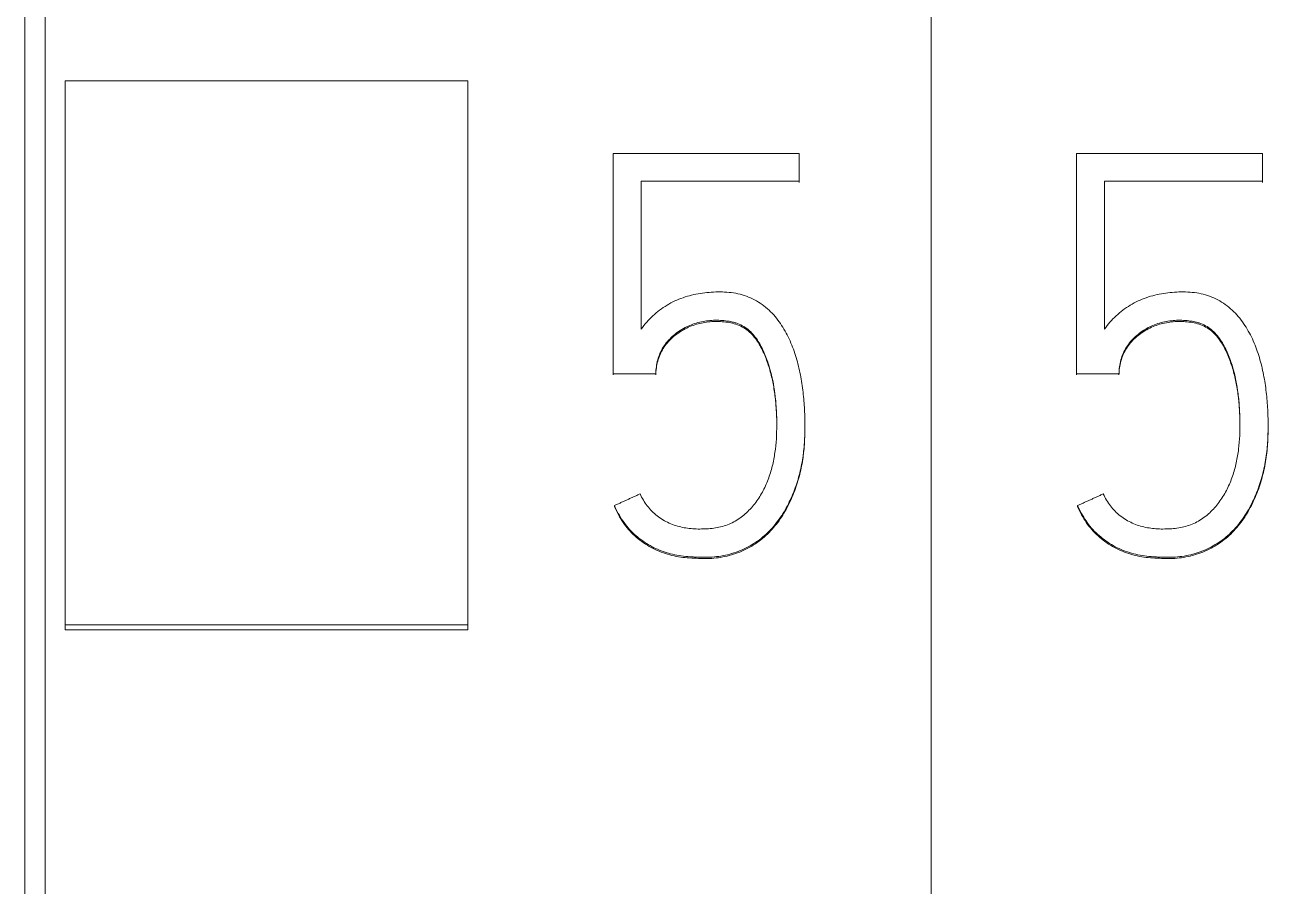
# Model space of a CAD drawing. Header units: millimetres. Extents: x 4137 to 6698, y 1400 to 3585.
# Drawn here: x 5211.35 to 5217.52, y 3325.85 to 3330.13 of the extents above; entities that cross this region are included whole.
import ezdxf

# ---------------------------------------------------------------- set-up
doc = ezdxf.new("R2010")
doc.units = ezdxf.units.MM
doc.layers.add('000-PI-Oprema', color=30, linetype='Continuous', lineweight=5)

msp = doc.modelspace()

# ---------------------------------------------------------------- linework, layer by layer
at = {"layer": '000-PI-Oprema', "color": 0, "linetype": 'ByBlock', "lineweight": 0}
for p, q in [((5215.8477, 3360.4587), (5215.8477, 3247.0406)), ((5215.8477, 3360.4587), (5215.8477, 3247.0406)), ((5211.4477, 3249.3631), (5211.4477, 3358.1782)), ((5211.5477, 3327.1532), (5211.5477, 3329.8557)), ((5211.5477, 3329.8557), (5213.5477, 3329.8557)), ((5213.5477, 3327.1532), (5213.5477, 3329.8557)), ((5214.2695, 3329.4949), (5214.2695, 3328.4003)), ((5215.1932, 3329.4949), (5214.2695, 3329.4949)), ((5215.1932, 3329.3567), (5215.1932, 3329.4949)), ((5216.5695, 3329.4949), (5216.5695, 3328.4003)), ((5217.4932, 3329.4949), (5216.5695, 3329.4949)), ((5217.4932, 3329.3567), (5217.4932, 3329.4949)), ((5214.4082, 3328.6214), (5214.4082, 3329.3567)), ((5214.4082, 3329.3567), (5215.1932, 3329.3567)), ((5215.1932, 3329.3567), (5215.1932, 3329.3505)), ((5216.7082, 3328.6214), (5216.7082, 3329.3567)), ((5216.7082, 3329.3567), (5217.4932, 3329.3567)), ((5217.4932, 3329.3567), (5217.4932, 3329.3505)), ((5214.2695, 3328.4003), (5214.2695, 3328.3941)), ((5214.2695, 3328.4003), (5214.4803, 3328.4003)), ((5214.4803, 3328.4003), (5214.4803, 3328.3941)), ((5216.5695, 3328.4003), (5216.5695, 3328.3941)), ((5216.5695, 3328.4003), (5216.7803, 3328.4003)), ((5216.7803, 3328.4003), (5216.7803, 3328.3941)), ((5215.221, 3328.1359), (5215.221, 3328.1421)), ((5217.521, 3328.1359), (5217.521, 3328.1421)), ((5214.275, 3327.7452), (5214.275, 3327.739)), ((5216.575, 3327.7452), (5216.575, 3327.739)), ((5211.5477, 3327.1273), (5211.5477, 3327.1532)), ((5211.5477, 3327.1532), (5213.5477, 3327.1532)), ((5211.5477, 3327.1273), (5213.5477, 3327.1273)), ((5213.5477, 3327.1273), (5213.5477, 3327.1532))]:
    msp.add_line(p, q, dxfattribs=at)
for points, knots in [([(5211.3477, 3249.0776), (5211.3477, 3252.4184), (5211.3477, 3260.3834), (5211.3477, 3273.0229), (5211.3477, 3288.5093), (5211.3477, 3302.8035), (5211.3477, 3317.0134), (5211.3477, 3331.58), (5211.3477, 3345.75), (5211.3477, 3355.32), (5211.3477, 3358.3639)], [0, 0, 0, 0, 0.091483, 0.21812, 0.346206, 0.515858, 0.610111, 0.736264, 0.916066, 1, 1, 1, 1]), ([(5214.275, 3327.7452), (5214.2873, 3327.7188), (5214.3009, 3327.6933), (5214.325, 3327.6574), (5214.3336, 3327.6459), (5214.3524, 3327.6238), (5214.3627, 3327.6132), (5214.3842, 3327.5935), (5214.3954, 3327.5844), (5214.4187, 3327.5673), (5214.4307, 3327.5592), (5214.4554, 3327.5443), (5214.4682, 3327.5374), (5214.4949, 3327.5253), (5214.5086, 3327.5199), (5214.5362, 3327.5107), (5214.5502, 3327.5067), (5214.5784, 3327.4998), (5214.5927, 3327.497), (5214.6217, 3327.493), (5214.6364, 3327.4918), (5214.6584, 3327.4905), (5214.6657, 3327.4901), (5214.6803, 3327.4893), (5214.6876, 3327.489), (5214.7095, 3327.4881), (5214.7241, 3327.4879), (5214.7533, 3327.4887), (5214.7679, 3327.4897), (5214.797, 3327.4931), (5214.8116, 3327.4955), (5214.8405, 3327.5017), (5214.8547, 3327.5056), (5214.8965, 3327.5191), (5214.9233, 3327.5308), (5214.9619, 3327.5527), (5214.9744, 3327.5606), (5214.9982, 3327.5776), (5215.0096, 3327.5867), (5215.0316, 3327.606), (5215.042, 3327.6162), (5215.0621, 3327.6377), (5215.0717, 3327.649), (5215.0987, 3327.6838), (5215.1145, 3327.7083), (5215.1356, 3327.7466), (5215.1421, 3327.7596), (5215.1545, 3327.7861), (5215.1603, 3327.7996), (5215.1764, 3327.8406), (5215.1854, 3327.8683), (5215.2002, 3327.9245), (5215.206, 3327.9529), (5215.2125, 3327.996), (5215.2143, 3328.0104), (5215.2172, 3328.0395), (5215.2183, 3328.0541), (5215.2207, 3328.098), (5215.2212, 3328.1271), (5215.2206, 3328.1854), (5215.2185, 3328.2435), (5215.2128, 3328.3013), (5215.2051, 3328.3589), (5215.2002, 3328.3877), (5215.1909, 3328.4307), (5215.1875, 3328.445), (5215.1798, 3328.4733), (5215.1756, 3328.4874), (5215.1618, 3328.5291), (5215.151, 3328.5563), (5215.1316, 3328.5959), (5215.1246, 3328.6089), (5215.1097, 3328.6341), (5215.1017, 3328.6463), (5215.0762, 3328.6817), (5215.0569, 3328.7036), (5215.0123, 3328.7428), (5214.9878, 3328.7591), (5214.9481, 3328.7786), (5214.9342, 3328.7842), (5214.9062, 3328.7934), (5214.8919, 3328.7969), (5214.863, 3328.8023), (5214.8483, 3328.8042), (5214.8187, 3328.8064), (5214.804, 3328.8068), (5214.7746, 3328.8064), (5214.76, 3328.8056), (5214.7308, 3328.8032), (5214.7163, 3328.8016), (5214.6874, 3328.7971), (5214.673, 3328.7941), (5214.6443, 3328.787), (5214.63, 3328.7828), (5214.6021, 3328.7732), (5214.5885, 3328.7678), (5214.5619, 3328.7553), (5214.549, 3328.7484), (5214.5239, 3328.7331), (5214.5115, 3328.7248), (5214.4879, 3328.707), (5214.4767, 3328.6976), (5214.4553, 3328.6776), (5214.4451, 3328.6671), (5214.4258, 3328.6451), (5214.4166, 3328.6336), (5214.4082, 3328.6214)], [0, 0, 0, 0, 0.03125, 0.03125, 0.046875, 0.046875, 0.0625, 0.0625, 0.078125, 0.078125, 0.09375, 0.09375, 0.109375, 0.109375, 0.125, 0.125, 0.140625, 0.140625, 0.15625, 0.15625, 0.171875, 0.171875, 0.179688, 0.179688, 0.1875, 0.1875, 0.203125, 0.203125, 0.21875, 0.21875, 0.234375, 0.234375, 0.25, 0.25, 0.28125, 0.28125, 0.296875, 0.296875, 0.3125, 0.3125, 0.328125, 0.328125, 0.34375, 0.34375, 0.375, 0.375, 0.390625, 0.390625, 0.40625, 0.40625, 0.4375, 0.4375, 0.46875, 0.46875, 0.484375, 0.484375, 0.5, 0.5, 0.53125, 0.53125, 0.5625, 0.59375, 0.59375, 0.625, 0.625, 0.640625, 0.640625, 0.65625, 0.65625, 0.6875, 0.6875, 0.703125, 0.703125, 0.71875, 0.71875, 0.75, 0.75, 0.78125, 0.78125, 0.796875, 0.796875, 0.8125, 0.8125, 0.828125, 0.828125, 0.84375, 0.84375, 0.859375, 0.859375, 0.875, 0.875, 0.890625, 0.890625, 0.90625, 0.90625, 0.921875, 0.921875, 0.9375, 0.9375, 0.953125, 0.953125, 0.96875, 0.96875, 0.984375, 0.984375, 1, 1, 1, 1]), ([(5216.575, 3327.7452), (5216.5873, 3327.7188), (5216.6009, 3327.6933), (5216.625, 3327.6574), (5216.6336, 3327.6459), (5216.6524, 3327.6238), (5216.6627, 3327.6132), (5216.6842, 3327.5935), (5216.6954, 3327.5844), (5216.7187, 3327.5673), (5216.7307, 3327.5592), (5216.7554, 3327.5443), (5216.7682, 3327.5374), (5216.7949, 3327.5253), (5216.8086, 3327.5199), (5216.8362, 3327.5107), (5216.8502, 3327.5067), (5216.8784, 3327.4998), (5216.8927, 3327.497), (5216.9217, 3327.493), (5216.9364, 3327.4918), (5216.9584, 3327.4905), (5216.9657, 3327.4901), (5216.9803, 3327.4893), (5216.9876, 3327.489), (5217.0095, 3327.4881), (5217.0241, 3327.4879), (5217.0533, 3327.4887), (5217.0679, 3327.4897), (5217.097, 3327.4931), (5217.1116, 3327.4955), (5217.1405, 3327.5017), (5217.1547, 3327.5056), (5217.1965, 3327.5191), (5217.2233, 3327.5308), (5217.2619, 3327.5527), (5217.2744, 3327.5606), (5217.2982, 3327.5776), (5217.3096, 3327.5867), (5217.3316, 3327.606), (5217.342, 3327.6162), (5217.3621, 3327.6377), (5217.3717, 3327.649), (5217.3987, 3327.6838), (5217.4145, 3327.7083), (5217.4356, 3327.7466), (5217.4421, 3327.7596), (5217.4545, 3327.7861), (5217.4603, 3327.7996), (5217.4764, 3327.8406), (5217.4854, 3327.8683), (5217.5002, 3327.9245), (5217.506, 3327.9529), (5217.5125, 3327.996), (5217.5143, 3328.0104), (5217.5172, 3328.0395), (5217.5183, 3328.0541), (5217.5207, 3328.098), (5217.5212, 3328.1271), (5217.5206, 3328.1854), (5217.5185, 3328.2435), (5217.5128, 3328.3013), (5217.5051, 3328.3589), (5217.5002, 3328.3877), (5217.4909, 3328.4307), (5217.4875, 3328.445), (5217.4798, 3328.4733), (5217.4756, 3328.4874), (5217.4618, 3328.5291), (5217.451, 3328.5563), (5217.4316, 3328.5959), (5217.4246, 3328.6089), (5217.4097, 3328.6341), (5217.4017, 3328.6463), (5217.3762, 3328.6817), (5217.3569, 3328.7036), (5217.3123, 3328.7428), (5217.2878, 3328.7591), (5217.2481, 3328.7786), (5217.2342, 3328.7842), (5217.2062, 3328.7934), (5217.1919, 3328.7969), (5217.163, 3328.8023), (5217.1483, 3328.8042), (5217.1187, 3328.8064), (5217.104, 3328.8068), (5217.0746, 3328.8064), (5217.06, 3328.8056), (5217.0308, 3328.8032), (5217.0163, 3328.8016), (5216.9874, 3328.7971), (5216.973, 3328.7941), (5216.9443, 3328.787), (5216.93, 3328.7828), (5216.9021, 3328.7732), (5216.8885, 3328.7678), (5216.8619, 3328.7553), (5216.849, 3328.7484), (5216.8239, 3328.7331), (5216.8115, 3328.7248), (5216.7879, 3328.707), (5216.7767, 3328.6976), (5216.7553, 3328.6776), (5216.7451, 3328.6671), (5216.7258, 3328.6451), (5216.7166, 3328.6336), (5216.7082, 3328.6214)], [0, 0, 0, 0, 0.03125, 0.03125, 0.046875, 0.046875, 0.0625, 0.0625, 0.078125, 0.078125, 0.09375, 0.09375, 0.109375, 0.109375, 0.125, 0.125, 0.140625, 0.140625, 0.15625, 0.15625, 0.171875, 0.171875, 0.179688, 0.179688, 0.1875, 0.1875, 0.203125, 0.203125, 0.21875, 0.21875, 0.234375, 0.234375, 0.25, 0.25, 0.28125, 0.28125, 0.296875, 0.296875, 0.3125, 0.3125, 0.328125, 0.328125, 0.34375, 0.34375, 0.375, 0.375, 0.390625, 0.390625, 0.40625, 0.40625, 0.4375, 0.4375, 0.46875, 0.46875, 0.484375, 0.484375, 0.5, 0.5, 0.53125, 0.53125, 0.5625, 0.59375, 0.59375, 0.625, 0.625, 0.640625, 0.640625, 0.65625, 0.65625, 0.6875, 0.6875, 0.703125, 0.703125, 0.71875, 0.71875, 0.75, 0.75, 0.78125, 0.78125, 0.796875, 0.796875, 0.8125, 0.8125, 0.828125, 0.828125, 0.84375, 0.84375, 0.859375, 0.859375, 0.875, 0.875, 0.890625, 0.890625, 0.90625, 0.90625, 0.921875, 0.921875, 0.9375, 0.9375, 0.953125, 0.953125, 0.96875, 0.96875, 0.984375, 0.984375, 1, 1, 1, 1]), ([(5214.4803, 3328.4003), (5214.4812, 3328.4234), (5214.4841, 3328.4462), (5214.4931, 3328.4796), (5214.4969, 3328.4907), (5214.506, 3328.5118), (5214.5113, 3328.5219), (5214.5235, 3328.5414), (5214.5304, 3328.5507), (5214.5455, 3328.5684), (5214.5535, 3328.5766), (5214.5705, 3328.5922), (5214.5795, 3328.5994), (5214.5983, 3328.613), (5214.6081, 3328.6192), (5214.6281, 3328.6305), (5214.6384, 3328.6356), (5214.6597, 3328.6446), (5214.6706, 3328.6485), (5214.704, 3328.6584), (5214.7266, 3328.6625), (5214.7611, 3328.6654), (5214.7727, 3328.6659), (5214.7959, 3328.6658), (5214.8074, 3328.6652), (5214.8304, 3328.663), (5214.8417, 3328.6613), (5214.8587, 3328.6577), (5214.8643, 3328.6564), (5214.8755, 3328.6532), (5214.8811, 3328.6513), (5214.8973, 3328.6453), (5214.9078, 3328.6404), (5214.9275, 3328.6284), (5214.9369, 3328.6213), (5214.9541, 3328.6059), (5214.962, 3328.5974), (5214.9767, 3328.5795), (5214.9835, 3328.57), (5215.002, 3328.5407), (5215.0122, 3328.5202), (5215.0301, 3328.4777), (5215.0377, 3328.4558), (5215.0575, 3328.3898), (5215.0664, 3328.345), (5215.075, 3328.277), (5215.077, 3328.2541), (5215.0799, 3328.2083), (5215.0808, 3328.1853), (5215.0818, 3328.1165), (5215.08, 3328.0709), (5215.0716, 3328.0031), (5215.0678, 3327.9805), (5215.0604, 3327.9469), (5215.0576, 3327.9357), (5215.0514, 3327.9134), (5215.048, 3327.9023), (5215.0368, 3327.8694), (5215.028, 3327.8481), (5215.0125, 3327.8172), (5215.007, 3327.807), (5214.9951, 3327.7871), (5214.9887, 3327.7773), (5214.9686, 3327.7492), (5214.9537, 3327.7317), (5214.929, 3327.7076), (5214.9203, 3327.7), (5214.902, 3327.6855), (5214.8925, 3327.6788), (5214.8728, 3327.6666), (5214.8627, 3327.6611), (5214.8416, 3327.6515), (5214.8307, 3327.6474), (5214.797, 3327.6372), (5214.7742, 3327.6333), (5214.7397, 3327.63), (5214.7281, 3327.6294), (5214.7049, 3327.6287), (5214.6932, 3327.6286), (5214.6584, 3327.6298), (5214.6355, 3327.6323), (5214.6017, 3327.6393), (5214.5905, 3327.6422), (5214.5684, 3327.6492), (5214.5574, 3327.6535), (5214.5256, 3327.668), (5214.5057, 3327.6798), (5214.478, 3327.7013), (5214.4692, 3327.7091), (5214.4528, 3327.7255), (5214.4377, 3327.7428), (5214.4247, 3327.7621), (5214.4128, 3327.7822), (5214.4075, 3327.7926), (5214.4026, 3327.8032)], [0, 0, 0, 0, 0.03125, 0.03125, 0.046875, 0.046875, 0.0625, 0.0625, 0.078125, 0.078125, 0.09375, 0.09375, 0.109375, 0.109375, 0.125, 0.125, 0.140625, 0.140625, 0.15625, 0.15625, 0.1875, 0.1875, 0.203125, 0.203125, 0.21875, 0.21875, 0.234375, 0.234375, 0.242187, 0.242187, 0.25, 0.25, 0.265625, 0.265625, 0.28125, 0.28125, 0.296875, 0.296875, 0.3125, 0.3125, 0.34375, 0.34375, 0.375, 0.375, 0.4375, 0.4375, 0.46875, 0.46875, 0.5, 0.5, 0.5625, 0.5625, 0.59375, 0.59375, 0.609375, 0.609375, 0.625, 0.625, 0.65625, 0.65625, 0.671875, 0.671875, 0.6875, 0.6875, 0.71875, 0.71875, 0.734375, 0.734375, 0.75, 0.75, 0.765625, 0.765625, 0.78125, 0.78125, 0.8125, 0.8125, 0.828125, 0.828125, 0.84375, 0.84375, 0.875, 0.875, 0.890625, 0.890625, 0.90625, 0.90625, 0.9375, 0.9375, 0.953125, 0.953125, 0.96875, 0.984375, 0.984375, 1, 1, 1, 1]), ([(5215.0813, 3328.1377), (5215.0813, 3328.1436), (5215.0813, 3328.1495), (5215.0809, 3328.1782), (5215.08, 3328.201), (5215.0771, 3328.2464), (5215.0751, 3328.2692), (5215.0695, 3328.3145), (5215.0659, 3328.3372), (5215.0567, 3328.3825), (5215.0511, 3328.4049), (5215.0412, 3328.438), (5215.0376, 3328.449), (5215.03, 3328.4708), (5215.0258, 3328.4816), (5215.0124, 3328.5135), (5215.0022, 3328.5341), (5214.9838, 3328.5633), (5214.9772, 3328.5727), (5214.9625, 3328.5908), (5214.9546, 3328.5993), (5214.9375, 3328.6147), (5214.9282, 3328.6217), (5214.9082, 3328.634), (5214.8978, 3328.6389), (5214.8762, 3328.647), (5214.865, 3328.6502), (5214.8422, 3328.6551), (5214.8308, 3328.6568), (5214.8078, 3328.659), (5214.7963, 3328.6596), (5214.7733, 3328.6597), (5214.7617, 3328.6593), (5214.7386, 3328.6573), (5214.727, 3328.6558), (5214.7044, 3328.6516), (5214.6821, 3328.6463), (5214.6604, 3328.6387), (5214.6391, 3328.6297), (5214.6286, 3328.6246), (5214.5983, 3328.6076), (5214.5797, 3328.5943), (5214.5541, 3328.571), (5214.5459, 3328.5627), (5214.5309, 3328.545), (5214.524, 3328.5358), (5214.5117, 3328.5164), (5214.5062, 3328.5062), (5214.497, 3328.4848), (5214.4932, 3328.4738), (5214.4872, 3328.4516), (5214.4849, 3328.4403), (5214.4817, 3328.4173), (5214.4807, 3328.4057), (5214.4803, 3328.3941)], [0, 0, 0, 0, 0.015899, 0.015899, 0.077406, 0.077406, 0.138912, 0.138912, 0.200418, 0.200418, 0.261925, 0.261925, 0.292678, 0.292678, 0.323431, 0.323431, 0.384937, 0.384937, 0.41569, 0.41569, 0.446443, 0.446443, 0.477197, 0.477197, 0.50795, 0.50795, 0.538703, 0.538703, 0.569456, 0.569456, 0.600209, 0.600209, 0.630962, 0.630962, 0.661715, 0.661715, 0.692469, 0.723222, 0.723222, 0.753975, 0.753975, 0.815481, 0.815481, 0.846234, 0.846234, 0.876987, 0.876987, 0.907741, 0.907741, 0.938494, 0.938494, 0.969247, 0.969247, 1, 1, 1, 1]), ([(5216.7803, 3328.4003), (5216.7812, 3328.4234), (5216.7841, 3328.4462), (5216.7931, 3328.4796), (5216.7969, 3328.4907), (5216.806, 3328.5118), (5216.8113, 3328.5219), (5216.8235, 3328.5414), (5216.8304, 3328.5507), (5216.8455, 3328.5684), (5216.8535, 3328.5766), (5216.8705, 3328.5922), (5216.8795, 3328.5994), (5216.8983, 3328.613), (5216.9081, 3328.6192), (5216.9281, 3328.6305), (5216.9384, 3328.6356), (5216.9597, 3328.6446), (5216.9706, 3328.6485), (5217.004, 3328.6584), (5217.0266, 3328.6625), (5217.0611, 3328.6654), (5217.0727, 3328.6659), (5217.0959, 3328.6658), (5217.1074, 3328.6652), (5217.1304, 3328.663), (5217.1417, 3328.6613), (5217.1587, 3328.6577), (5217.1643, 3328.6564), (5217.1755, 3328.6532), (5217.1811, 3328.6513), (5217.1973, 3328.6453), (5217.2078, 3328.6404), (5217.2275, 3328.6284), (5217.2369, 3328.6213), (5217.2541, 3328.6059), (5217.262, 3328.5974), (5217.2767, 3328.5795), (5217.2835, 3328.57), (5217.302, 3328.5407), (5217.3122, 3328.5202), (5217.3301, 3328.4777), (5217.3377, 3328.4558), (5217.3575, 3328.3898), (5217.3664, 3328.345), (5217.375, 3328.277), (5217.377, 3328.2541), (5217.3799, 3328.2083), (5217.3808, 3328.1853), (5217.3818, 3328.1165), (5217.38, 3328.0709), (5217.3716, 3328.0031), (5217.3678, 3327.9805), (5217.3604, 3327.9469), (5217.3576, 3327.9357), (5217.3514, 3327.9134), (5217.348, 3327.9023), (5217.3368, 3327.8694), (5217.328, 3327.8481), (5217.3125, 3327.8172), (5217.307, 3327.807), (5217.2951, 3327.7871), (5217.2887, 3327.7773), (5217.2686, 3327.7492), (5217.2537, 3327.7317), (5217.229, 3327.7076), (5217.2203, 3327.7), (5217.202, 3327.6855), (5217.1925, 3327.6788), (5217.1728, 3327.6666), (5217.1627, 3327.6611), (5217.1416, 3327.6515), (5217.1307, 3327.6474), (5217.097, 3327.6372), (5217.0742, 3327.6333), (5217.0397, 3327.63), (5217.0281, 3327.6294), (5217.0049, 3327.6287), (5216.9932, 3327.6286), (5216.9584, 3327.6298), (5216.9355, 3327.6323), (5216.9017, 3327.6393), (5216.8905, 3327.6422), (5216.8684, 3327.6492), (5216.8574, 3327.6535), (5216.8256, 3327.668), (5216.8057, 3327.6798), (5216.778, 3327.7013), (5216.7692, 3327.7091), (5216.7528, 3327.7255), (5216.7377, 3327.7428), (5216.7247, 3327.7621), (5216.7128, 3327.7822), (5216.7075, 3327.7926), (5216.7026, 3327.8032)], [0, 0, 0, 0, 0.03125, 0.03125, 0.046875, 0.046875, 0.0625, 0.0625, 0.078125, 0.078125, 0.09375, 0.09375, 0.109375, 0.109375, 0.125, 0.125, 0.140625, 0.140625, 0.15625, 0.15625, 0.1875, 0.1875, 0.203125, 0.203125, 0.21875, 0.21875, 0.234375, 0.234375, 0.242187, 0.242187, 0.25, 0.25, 0.265625, 0.265625, 0.28125, 0.28125, 0.296875, 0.296875, 0.3125, 0.3125, 0.34375, 0.34375, 0.375, 0.375, 0.4375, 0.4375, 0.46875, 0.46875, 0.5, 0.5, 0.5625, 0.5625, 0.59375, 0.59375, 0.609375, 0.609375, 0.625, 0.625, 0.65625, 0.65625, 0.671875, 0.671875, 0.6875, 0.6875, 0.71875, 0.71875, 0.734375, 0.734375, 0.75, 0.75, 0.765625, 0.765625, 0.78125, 0.78125, 0.8125, 0.8125, 0.828125, 0.828125, 0.84375, 0.84375, 0.875, 0.875, 0.890625, 0.890625, 0.90625, 0.90625, 0.9375, 0.9375, 0.953125, 0.953125, 0.96875, 0.984375, 0.984375, 1, 1, 1, 1]), ([(5217.3813, 3328.1377), (5217.3813, 3328.1436), (5217.3813, 3328.1495), (5217.3809, 3328.1782), (5217.38, 3328.201), (5217.3771, 3328.2464), (5217.3751, 3328.2692), (5217.3695, 3328.3145), (5217.3659, 3328.3372), (5217.3567, 3328.3825), (5217.3511, 3328.4049), (5217.3412, 3328.438), (5217.3376, 3328.449), (5217.33, 3328.4708), (5217.3258, 3328.4816), (5217.3124, 3328.5135), (5217.3022, 3328.5341), (5217.2838, 3328.5633), (5217.2772, 3328.5727), (5217.2625, 3328.5908), (5217.2546, 3328.5993), (5217.2375, 3328.6147), (5217.2282, 3328.6217), (5217.2082, 3328.634), (5217.1978, 3328.6389), (5217.1762, 3328.647), (5217.165, 3328.6502), (5217.1422, 3328.6551), (5217.1308, 3328.6568), (5217.1078, 3328.659), (5217.0963, 3328.6596), (5217.0733, 3328.6597), (5217.0617, 3328.6593), (5217.0386, 3328.6573), (5217.027, 3328.6558), (5217.0044, 3328.6516), (5216.9821, 3328.6463), (5216.9604, 3328.6387), (5216.9391, 3328.6297), (5216.9286, 3328.6246), (5216.8983, 3328.6076), (5216.8797, 3328.5943), (5216.8541, 3328.571), (5216.8459, 3328.5627), (5216.8309, 3328.545), (5216.824, 3328.5358), (5216.8117, 3328.5164), (5216.8062, 3328.5062), (5216.797, 3328.4848), (5216.7932, 3328.4738), (5216.7872, 3328.4516), (5216.7849, 3328.4403), (5216.7817, 3328.4173), (5216.7807, 3328.4057), (5216.7803, 3328.3941)], [0, 0, 0, 0, 0.015899, 0.015899, 0.077406, 0.077406, 0.138912, 0.138912, 0.200418, 0.200418, 0.261925, 0.261925, 0.292678, 0.292678, 0.323431, 0.323431, 0.384937, 0.384937, 0.41569, 0.41569, 0.446443, 0.446443, 0.477197, 0.477197, 0.50795, 0.50795, 0.538703, 0.538703, 0.569456, 0.569456, 0.600209, 0.600209, 0.630962, 0.630962, 0.661715, 0.661715, 0.692469, 0.723222, 0.723222, 0.753975, 0.753975, 0.815481, 0.815481, 0.846234, 0.846234, 0.876987, 0.876987, 0.907741, 0.907741, 0.938494, 0.938494, 0.969247, 0.969247, 1, 1, 1, 1]), ([(5215.221, 3328.1358), (5215.221, 3328.1144), (5215.2206, 3328.093), (5215.2182, 3328.0429), (5215.2157, 3328.0141), (5215.2097, 3327.9709), (5215.2074, 3327.9565), (5215.2018, 3327.9278), (5215.1986, 3327.9134), (5215.1879, 3327.8707), (5215.1792, 3327.8428), (5215.1586, 3327.7882), (5215.1466, 3327.7615), (5215.1189, 3327.7094), (5215.1034, 3327.6846), (5215.0772, 3327.6496), (5215.0679, 3327.6383), (5215.0484, 3327.6165), (5215.038, 3327.606), (5215.0053, 3327.576), (5214.9818, 3327.5586), (5214.9441, 3327.5362), (5214.9311, 3327.5293), (5214.9042, 3327.5169), (5214.8905, 3327.5113), (5214.8489, 3327.497), (5214.8204, 3327.4903), (5214.7766, 3327.4843), (5214.7617, 3327.4831), (5214.7323, 3327.4818), (5214.7176, 3327.4818), (5214.6883, 3327.4827), (5214.6737, 3327.4835), (5214.6444, 3327.4851), (5214.6298, 3327.4861), (5214.6006, 3327.4895), (5214.5861, 3327.492), (5214.5571, 3327.4986), (5214.5428, 3327.5025), (5214.5148, 3327.5115), (5214.501, 3327.5166), (5214.4741, 3327.5283), (5214.461, 3327.535), (5214.4354, 3327.55), (5214.4229, 3327.5582), (5214.3989, 3327.5755), (5214.3874, 3327.5846), (5214.3656, 3327.6042), (5214.3552, 3327.6146), (5214.3359, 3327.6369), (5214.3268, 3327.6488), (5214.3016, 3327.6857), (5214.2876, 3327.7119), (5214.275, 3327.739)], [0, 0, 0, 0, 0.044434, 0.044434, 0.104157, 0.104157, 0.134018, 0.134018, 0.16388, 0.16388, 0.223602, 0.223602, 0.283325, 0.283325, 0.343048, 0.343048, 0.37291, 0.37291, 0.402771, 0.402771, 0.462494, 0.462494, 0.492355, 0.492355, 0.522217, 0.522217, 0.58194, 0.58194, 0.611801, 0.611801, 0.641663, 0.641663, 0.671524, 0.671524, 0.701386, 0.701386, 0.731247, 0.731247, 0.761108, 0.761108, 0.79097, 0.79097, 0.820831, 0.820831, 0.850693, 0.850693, 0.880554, 0.880554, 0.910416, 0.910416, 0.940277, 0.940277, 1, 1, 1, 1]), ([(5217.521, 3328.1358), (5217.521, 3328.1144), (5217.5206, 3328.093), (5217.5182, 3328.0429), (5217.5157, 3328.0141), (5217.5097, 3327.9709), (5217.5074, 3327.9565), (5217.5018, 3327.9278), (5217.4986, 3327.9134), (5217.4879, 3327.8707), (5217.4792, 3327.8428), (5217.4586, 3327.7882), (5217.4466, 3327.7615), (5217.4189, 3327.7094), (5217.4034, 3327.6846), (5217.3772, 3327.6496), (5217.3679, 3327.6383), (5217.3484, 3327.6165), (5217.338, 3327.606), (5217.3053, 3327.576), (5217.2818, 3327.5586), (5217.2441, 3327.5362), (5217.2311, 3327.5293), (5217.2042, 3327.5169), (5217.1905, 3327.5113), (5217.1489, 3327.497), (5217.1204, 3327.4903), (5217.0766, 3327.4843), (5217.0617, 3327.4831), (5217.0323, 3327.4818), (5217.0176, 3327.4818), (5216.9883, 3327.4827), (5216.9737, 3327.4835), (5216.9444, 3327.4851), (5216.9298, 3327.4861), (5216.9006, 3327.4895), (5216.8861, 3327.492), (5216.8571, 3327.4986), (5216.8428, 3327.5025), (5216.8148, 3327.5115), (5216.801, 3327.5166), (5216.7741, 3327.5283), (5216.761, 3327.535), (5216.7354, 3327.55), (5216.7229, 3327.5582), (5216.6989, 3327.5755), (5216.6874, 3327.5846), (5216.6656, 3327.6042), (5216.6552, 3327.6146), (5216.6359, 3327.6369), (5216.6268, 3327.6488), (5216.6016, 3327.6857), (5216.5876, 3327.7119), (5216.575, 3327.739)], [0, 0, 0, 0, 0.044434, 0.044434, 0.104157, 0.104157, 0.134018, 0.134018, 0.16388, 0.16388, 0.223602, 0.223602, 0.283325, 0.283325, 0.343048, 0.343048, 0.37291, 0.37291, 0.402771, 0.402771, 0.462494, 0.462494, 0.492355, 0.492355, 0.522217, 0.522217, 0.58194, 0.58194, 0.611801, 0.611801, 0.641663, 0.641663, 0.671524, 0.671524, 0.701386, 0.701386, 0.731247, 0.731247, 0.761108, 0.761108, 0.79097, 0.79097, 0.820831, 0.820831, 0.850693, 0.850693, 0.880554, 0.880554, 0.910416, 0.910416, 0.940277, 0.940277, 1, 1, 1, 1])]:
    msp.add_open_spline(points, degree=3, knots=knots, dxfattribs=at)
for points, weights in [([(5214.4026, 3327.8032), (5214.3388, 3327.7742), (5214.275, 3327.7452)], [0.500000031032, 0.499999968968, 0.500000031032]), ([(5216.7026, 3327.8032), (5216.6388, 3327.7742), (5216.575, 3327.7452)], [0.499999672742, 0.500000327258, 0.499999672742])]:
    msp.add_rational_spline(points, weights, degree=2, dxfattribs=at)

doc.saveas('drawing.dxf')
